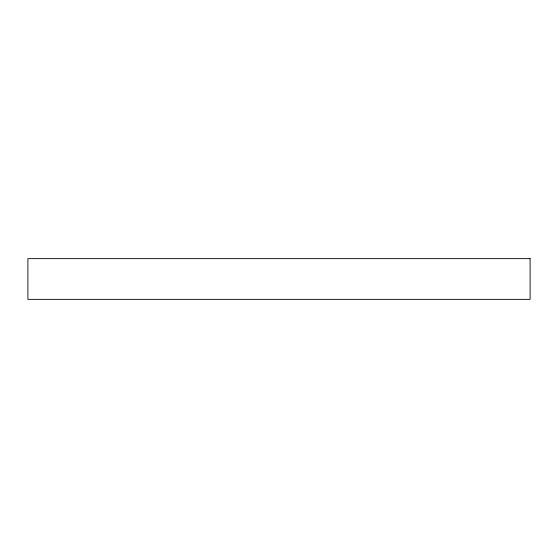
<?xml version="1.0" encoding="UTF-8"?>
<svg xmlns="http://www.w3.org/2000/svg" width="558" height="558" viewBox="0 0 558 558"><rect width="100%" height="100%" fill="white"/><g stroke="black" fill="none" stroke-linecap="round" stroke-linejoin="round"><path stroke-width="0.84" d="M530.1 258.64L27.9 258.64L27.9 299.36L530.1 299.36L530.1 258.64"/></g></svg>
